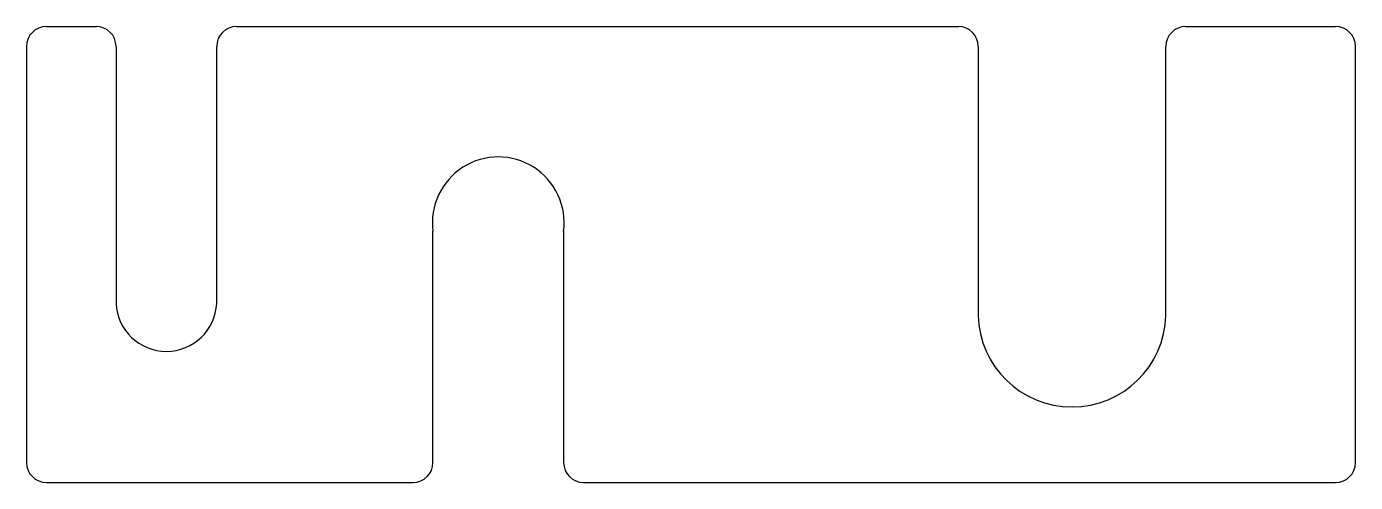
# Model space of a CAD drawing. Header units: millimetres. Extents: x 0 to 67.1, y 0 to 23.1.
import ezdxf

# ---------------------------------------------------------------- set-up
doc = ezdxf.new("R2010")
doc.units = ezdxf.units.MM

msp = doc.modelspace()

# ---------------------------------------------------------------- linework, layer by layer
at = {"color": 7, "linetype": 'Continuous'}
for p, q in [((1.048, 23.068), (3.566, 23.068)), ((10.647, 23.068), (47.095, 23.068)), ((58.574, 23.068), (66.143, 23.068)), ((0.048, 22.068), (0.048, 1.045)), ((4.566, 22.068), (4.566, 9.089)), ((9.647, 9.089), (9.647, 22.068)), ((48.095, 22.068), (48.095, 8.482)), ((57.574, 8.482), (57.574, 22.068)), ((67.143, 1.045), (67.143, 22.068)), ((20.567, 1.045), (20.567, 12.729)), ((27.164, 12.729), (27.164, 1.045)), ((1.048, 0.045), (19.567, 0.045)), ((28.164, 0.045), (66.143, 0.045))]:
    msp.add_line(p, q, dxfattribs=at)
for centre, radius, start, end in [((1.048, 22.068), 1, 90, 180), ((3.566, 22.068), 1, 0, 90), ((10.647, 22.068), 1, 90, 180), ((47.095, 22.068), 1, 0, 90), ((58.574, 22.068), 1, 90, 180), ((66.143, 22.068), 1, 0, 90), ((23.866, 13.158), 3.327, 352.59458, 187.40542), ((7.106, 9.207), 2.543, 182.6536, 357.3464), ((52.834, 8.599), 4.741, 181.41467, 358.58533), ((1.048, 1.045), 1, 180, 270), ((19.567, 1.045), 1, 270, 0), ((28.164, 1.045), 1, 180, 270), ((66.143, 1.045), 1, 270, 0)]:
    msp.add_arc(centre, radius, start, end, dxfattribs=at)

doc.saveas('drawing.dxf')
